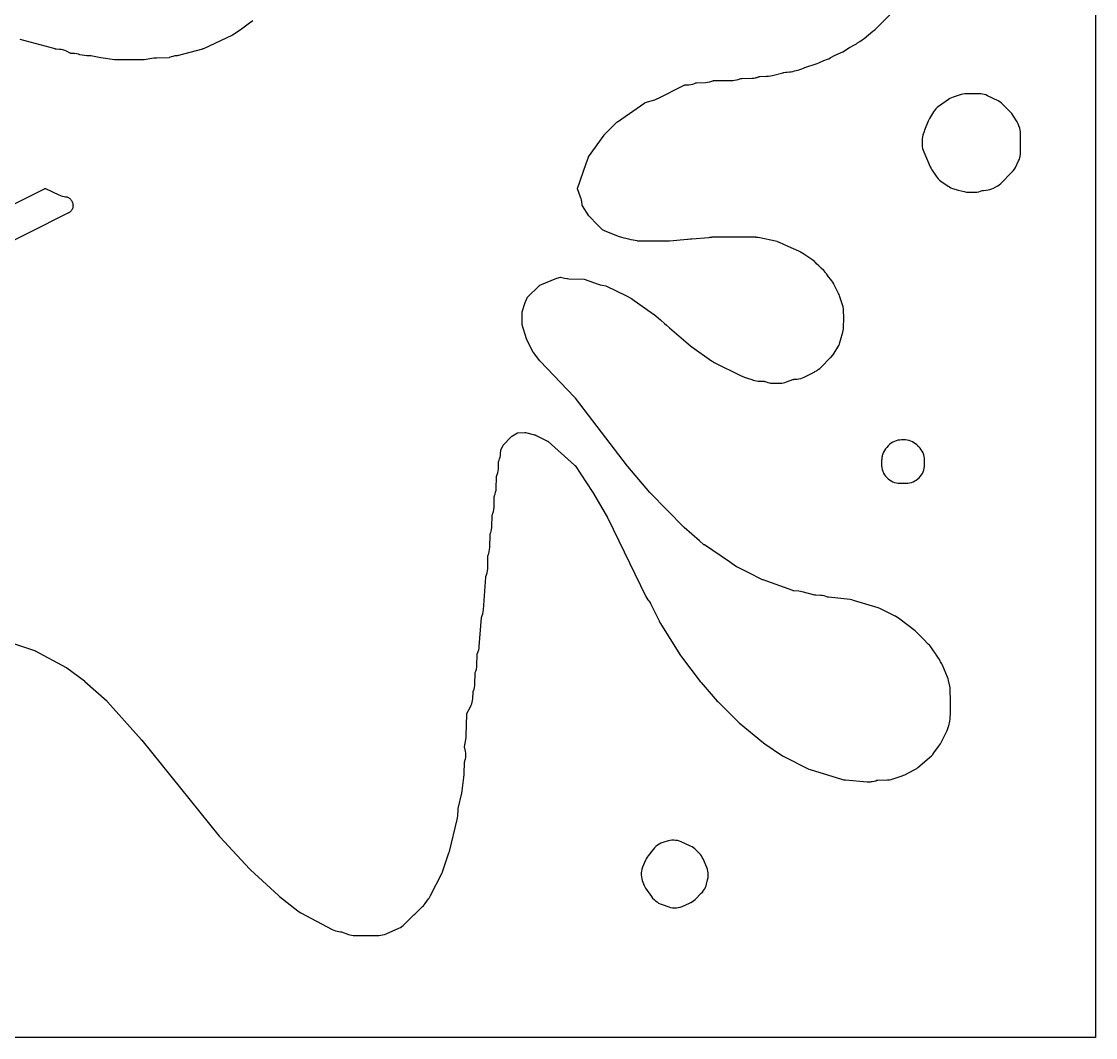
# Model space of a CAD drawing. Header units: millimetres. Extents: x 0 to 300, y 0 to 300.
# Drawn here: x 155.2 to 300, y 0 to 137 of the extents above; entities that cross this region are included whole.
import ezdxf

# ---------------------------------------------------------------- set-up
doc = ezdxf.new("R2010")
doc.units = ezdxf.units.MM
doc.layers.add('CUT', color=7, linetype='CONTINUOUS')

msp = doc.modelspace()

# ---------------------------------------------------------------- linework, layer by layer
at = {"layer": 'CUT'}
for points in [[(0.0614, 0), (0.0029, 0.0029), (0, 0.0614), (0, 299.9386), (0.0029, 299.9971), (0.0614, 300), (299.9021, 300), (299.9605, 299.9971), (299.9634, 299.9386), (299.9634, 0.0614), (299.9605, 0.0029), (299.9021, 0)], [(278.4589, 116.1181), (278.6005, 115.9241), (278.76, 115.7445), (278.9361, 115.5811), (279.1269, 115.4354), (280.0852, 114.7741), (280.2761, 114.6546), (280.477, 114.5529), (280.6862, 114.4696), (281.1899, 114.295), (281.4236, 114.2265), (282.259, 114.0254), (282.552, 113.973), (282.8492, 113.9559), (283.7144, 113.9576), (283.9669, 113.9709), (284.2168, 114.0096), (284.4615, 114.0734), (284.6985, 114.1616), (284.7407, 114.1798), (284.7566, 114.1862), (284.7903, 114.1974), (284.8251, 114.2025), (284.8424, 114.204), (285.2244, 114.227), (285.48, 114.2557), (285.7312, 114.3104), (285.9755, 114.3907), (286.2103, 114.4957), (286.5451, 114.6665), (286.7712, 114.7972), (286.9824, 114.9508), (287.1764, 115.1256), (288.6917, 116.6408), (288.8727, 116.8426), (289.0308, 117.0628), (289.1641, 117.2988), (289.599, 118.1766), (289.6915, 118.3871), (289.7642, 118.6051), (289.8166, 118.8288), (289.8483, 119.0565), (289.8589, 119.2861), (289.8593, 121.8117), (289.8459, 122.0705), (289.8058, 122.3265), (289.7394, 122.577), (289.6407, 122.884), (289.5309, 123.1658), (289.388, 123.4322), (288.8332, 124.331), (288.6646, 124.5713), (288.469, 124.7902), (287.4702, 125.7839), (287.2718, 125.9612), (287.0557, 126.1165), (286.8243, 126.248), (285.3901, 126.9645), (285.1796, 127.0578), (284.9615, 127.1313), (284.7375, 127.1845), (284.5095, 127.2168), (284.2796, 127.228), (282.6087, 127.2325), (282.3451, 127.2193), (282.0844, 127.1784), (281.8295, 127.1102), (280.7807, 126.7695), (280.55, 126.6818), (280.3291, 126.5717), (280.1201, 126.4403), (278.8091, 125.5232), (278.6042, 125.3634), (278.417, 125.1832), (278.2495, 124.9845), (278.1036, 124.7695), (277.5729, 123.893), (277.4697, 123.7048), (277.383, 123.5085), (276.9132, 122.3068), (276.8572, 122.1482), (276.7013, 121.6536), (276.6359, 121.4005), (276.5972, 121.142), (276.5858, 120.8808), (276.5902, 120.3618), (276.6051, 120.1095), (276.6454, 119.8599), (276.7107, 119.6157), (276.8004, 119.3794), (277.6887, 117.3527), (277.7817, 117.1628), (277.8904, 116.9815)], [(271.3889, 76.0862), (271.5135, 75.8704), (271.6589, 75.6682), (271.8238, 75.4814), (272.0064, 75.312), (272.205, 75.1616), (272.4176, 75.0317), (272.642, 74.9236), (272.8761, 74.8383), (273.1175, 74.7768), (273.3638, 74.7396), (273.6126, 74.7272), (274.4089, 74.7269), (274.6538, 74.7389), (274.8964, 74.7748), (275.1343, 74.8343), (275.3652, 74.9168), (275.5869, 75.0216), (275.7973, 75.1475), (275.9944, 75.2935), (276.1762, 75.4581), (276.341, 75.6396), (276.4872, 75.8365), (276.6134, 76.0467), (276.7185, 76.2683), (276.8013, 76.4992), (276.8611, 76.737), (276.8973, 76.9795), (276.9095, 77.2244), (276.9095, 77.2296), (276.9101, 77.7661), (276.9101, 77.8075), (276.8974, 78.0619), (276.8589, 78.3136), (276.7949, 78.5601), (276.7063, 78.7989), (276.5937, 79.0273), (276.4586, 79.2432), (276.3021, 79.4441), (276.1261, 79.6282), (276.0246, 79.724), (276.0088, 79.7401), (275.9985, 79.7485), (275.8555, 79.8835), (275.6736, 80.0394), (275.4776, 80.1772), (275.2693, 80.2956), (275.0506, 80.3935), (274.8236, 80.47), (274.5903, 80.5244), (274.3528, 80.5563), (274.1134, 80.5653), (273.816, 80.5621), (273.5652, 80.5469), (273.3172, 80.5065), (273.0745, 80.4415), (272.8396, 80.3525), (272.6147, 80.2403), (272.4023, 80.1061), (272.2045, 79.9512), (272.0231, 79.7773), (271.8099, 79.5512), (271.643, 79.3547), (271.4972, 79.1422), (271.374, 78.9157), (271.2748, 78.6777), (271.269, 78.6584), (271.2679, 78.6557), (271.2577, 78.6206), (271.2007, 78.4308), (271.1977, 78.4152), (271.1952, 78.4067), (271.1769, 78.3061), (271.1524, 78.1776), (271.1514, 78.1662), (271.1487, 78.1514), (271.1366, 77.9938), (271.1304, 77.9207), (271.1298, 77.9053), (271.1289, 77.8927), (271.1275, 77.835), (271.1101, 77.322), (271.1141, 77.0724), (271.143, 76.8245), (271.1965, 76.5807), (271.274, 76.3435), (271.2833, 76.3222), (271.2864, 76.3132), (271.3284, 76.22), (271.3747, 76.1151), (271.38, 76.1058)], [(239.0104, 20.7097), (239.092, 20.5081), (239.1909, 20.3145), (239.3061, 20.1301), (240.0818, 19.0021), (240.2505, 18.7837), (240.4422, 18.5852), (240.6547, 18.4091), (240.8405, 18.2716), (241.0541, 18.1298), (241.2811, 18.0107), (241.5191, 17.9155), (242.4155, 17.6091), (242.6681, 17.5374), (242.9269, 17.4925), (243.1889, 17.475), (243.4513, 17.4851), (243.7112, 17.5227), (243.9657, 17.5873), (244.212, 17.6783), (245.2111, 18.1081), (245.4187, 18.209), (245.6161, 18.3286), (245.8016, 18.4659), (245.9736, 18.6197), (246.813, 19.4429), (246.9726, 19.6148), (247.1154, 19.8009), (247.24, 19.9995), (247.2671, 20.0475), (247.3679, 20.2466), (247.4507, 20.4539), (247.5146, 20.6677), (247.6662, 21.2725), (247.7223, 21.5732), (247.7413, 21.8785), (247.7413, 21.9268), (247.7287, 22.1794), (247.6907, 22.4294), (247.6276, 22.6742), (247.5401, 22.9115), (247.0403, 24.0808), (246.9406, 24.2872), (246.8225, 24.4836), (246.6868, 24.6684), (246.5348, 24.84), (246.1161, 25.2711), (245.9447, 25.4317), (245.759, 25.5755), (245.5606, 25.7013), (245.3513, 25.8079), (244.0947, 26.3751), (243.8539, 26.4691), (243.6047, 26.5378), (243.3497, 26.5803), (243.0917, 26.5963), (243.038, 26.5969), (242.8228, 26.5898), (242.609, 26.5642), (242.3982, 26.5204), (241.897, 26.3933), (241.631, 26.3098), (241.3759, 26.1973), (241.135, 26.057), (240.9209, 25.9159), (240.7005, 25.7524), (240.4992, 25.5658), (240.3197, 25.3583), (239.6339, 24.4716), (239.5072, 24.292), (239.3968, 24.102), (239.3035, 23.9029), (238.9036, 22.9423), (238.8155, 22.6948), (238.7539, 22.4394), (238.7194, 22.179), (238.7125, 21.9164), (238.7331, 21.6546), (238.7811, 21.3963), (238.8559, 21.1445)]]:
    msp.add_lwpolyline(points, close=True, dxfattribs=at)
for points in [[(151.7526, 53.888), (156.8932, 52.1894), (156.9091, 52.1838), (156.974, 52.1559), (156.9891, 52.1482), (161.1988, 49.8939), (161.2033, 49.8914), (161.2681, 49.8502), (161.2826, 49.8398), (163.6285, 48.0612), (163.6652, 48.0323), (163.7006, 48.002), (166.665, 45.3726), (166.719, 45.3217), (166.7697, 45.2676), (171.3229, 40.1069), (171.3398, 40.0873), (171.3563, 40.0673), (181.8167, 27.1401), (181.9242, 27.0158), (185.8844, 22.7309), (186.0338, 22.5824), (189.7964, 19.1437), (189.9393, 19.0226), (192.4262, 17.0704), (192.6059, 16.9418), (192.7964, 16.8295), (197.0467, 14.5701), (197.2616, 14.4686), (197.4851, 14.388), (197.7153, 14.329), (197.95, 14.2922), (198.1733, 14.2679), (198.1962, 14.2647), (198.2911, 14.2428), (198.3132, 14.2356), (199.2257, 13.9062), (199.4339, 13.8412), (199.6469, 13.7946), (199.8632, 13.7667), (200.0811, 13.7578), (203.3239, 13.7664), (203.5838, 13.7807), (203.8409, 13.8219), (204.0922, 13.8896), (204.3351, 13.9831), (206.0444, 14.745), (206.2492, 14.8478), (206.4436, 14.9689), (206.6262, 15.1073), (206.7954, 15.2618), (208.0564, 16.5244), (208.0685, 16.5333), (208.0697, 16.5343), (208.1849, 16.6195), (208.3862, 16.8056), (208.7689, 17.2005), (209.2419, 17.6606), (209.3863, 17.8134), (209.412, 17.8458), (209.4579, 17.8949), (209.5931, 18.0676), (210.0402, 18.6937), (210.089, 18.7604), (210.1049, 18.7842), (210.1188, 18.8037), (210.1697, 18.8812), (210.2047, 18.9335), (210.208, 18.9394), (210.2257, 18.9664), (210.3196, 19.1368), (211.8516, 22.1945), (211.8982, 22.3068), (211.9225, 22.3568), (211.9351, 22.3899), (211.9425, 22.4052), (211.9815, 22.5075), (211.9873, 22.5212), (211.9893, 22.5272), (212.0074, 22.571), (212.0187, 22.6049), (212.787, 24.9114), (212.8408, 25.0964), (212.8412, 25.098), (213.9066, 29.3697), (213.9549, 29.6154), (213.9785, 29.8647), (214.0175, 30.7494), (214.0186, 30.7672), (214.0287, 30.8411), (214.0323, 30.8585), (214.5148, 32.9569), (214.5622, 33.2327), (214.7715, 35.0602), (214.7892, 35.1262), (214.8284, 35.3575), (214.8457, 35.5915), (214.8856, 37.069), (214.8867, 37.0896), (214.8903, 37.1164), (214.9, 37.1568), (214.9063, 37.1762), (214.9127, 37.1943), (214.9265, 37.2414), (214.9365, 37.2716), (214.9508, 37.324), (214.9886, 37.4525), (214.994, 37.4823), (215.007, 37.5301), (215.0494, 37.7946), (215.0633, 38.0622), (215.0484, 38.3296), (215.005, 38.594), (214.8776, 39.1738), (215.0774, 40.1926), (215.0852, 40.2449), (215.1074, 40.3669), (215.1113, 40.4208), (215.1115, 40.4224), (215.1119, 40.4292), (215.1268, 40.6376), (215.1273, 40.6679), (215.1775, 43.5769), (215.1783, 43.5954), (215.1826, 43.6338), (215.1977, 43.6694), (215.2061, 43.686), (215.6948, 44.5919), (215.792, 44.7931), (215.8709, 45.0023), (215.9307, 45.2176), (215.9711, 45.4375), (215.9917, 45.66), (216.0361, 46.5938), (216.0373, 46.611), (216.0423, 46.6469), (216.0533, 46.681), (216.0598, 46.6972), (216.0826, 46.7507), (216.1649, 46.9726), (216.2259, 47.2013), (216.2649, 47.4348), (216.2817, 47.6708), (216.3149, 49.0683), (216.316, 49.09), (216.3221, 49.1351), (216.3333, 49.1792), (216.3403, 49.1998), (216.4089, 49.3824), (216.4924, 49.6494), (216.5456, 49.9241), (216.5677, 50.203), (216.6012, 51.6438), (216.6023, 51.6653), (216.6083, 51.7098), (216.6191, 51.7534), (216.626, 51.7737), (216.7251, 52.0417), (216.7948, 52.2604), (216.8441, 52.4845), (216.8727, 52.7122), (217.1817, 56.6248), (217.1838, 56.645), (217.1915, 56.6867), (217.2035, 56.7275), (217.2108, 56.7464), (217.2656, 56.8792), (217.3544, 57.1321), (217.4157, 57.393), (217.4486, 57.659), (217.7551, 62.0518), (217.7568, 62.0699), (217.763, 62.1076), (217.7727, 62.1445), (217.7785, 62.1618), (217.8573, 62.3775), (217.9372, 62.6398), (217.9878, 62.9093), (218.0086, 63.1827), (218.0451, 64.9168), (218.0462, 64.9381), (218.052, 64.9824), (218.0626, 65.0258), (218.0694, 65.0461), (218.1448, 65.2525), (218.2247, 65.5149), (218.2753, 65.7843), (218.2961, 66.0578), (218.3329, 67.8054), (218.3336, 67.8224), (218.3375, 67.8579), (218.3474, 67.8918), (218.3532, 67.9079), (218.4118, 68.0586), (218.4814, 68.2638), (218.533, 68.4743), (218.5662, 68.6884), (218.5808, 68.9047), (218.6149, 70.3434), (218.616, 70.3651), (218.6222, 70.4102), (218.6333, 70.4543), (218.6404, 70.4749), (218.7091, 70.6581), (218.7925, 70.9247), (218.8457, 71.199), (218.8679, 71.4774), (218.9024, 72.9309), (218.9035, 72.9527), (218.9097, 72.9977), (218.9208, 73.0419), (218.9279, 73.0624), (218.9964, 73.245), (219.0799, 73.512), (219.1331, 73.7867), (219.1552, 74.0656), (219.1887, 75.5072), (219.1898, 75.5284), (219.1957, 75.5725), (219.2063, 75.6156), (219.213, 75.6357), (219.3021, 75.8794), (219.3792, 76.1308), (219.4296, 76.389), (219.4525, 76.651), (219.4867, 77.6395), (219.4878, 77.6581), (219.4929, 77.6968), (219.5052, 77.7338), (219.5124, 77.751), (219.5446, 77.8234), (219.6247, 78.0268), (219.6866, 78.2363), (219.7301, 78.4505), (219.7546, 78.6676), (219.7889, 79.1647), (219.7907, 79.184), (219.7975, 79.2239), (219.8121, 79.2617), (219.8204, 79.2792), (220.1075, 79.8474), (220.1168, 79.8647), (220.1168, 79.8648), (220.1349, 79.888), (220.1482, 79.9026), (221.139, 80.9373), (221.2233, 81.0241), (221.2366, 81.0373), (221.2612, 81.0582), (221.2894, 81.0784), (221.305, 81.0879), (221.3739, 81.128), (222.0321, 81.4988), (222.047, 81.5067), (222.0655, 81.5095), (222.0837, 81.511), (223.01, 81.5639), (223.0289, 81.5645), (223.0684, 81.5629), (223.1076, 81.5575), (223.1261, 81.5536), (224.3405, 81.264), (224.3619, 81.2582), (224.4496, 81.2264), (224.4697, 81.2171), (226.0866, 80.4121), (226.1021, 80.4039), (226.1336, 80.3846), (226.1632, 80.3624), (226.1761, 80.3513), (229.7169, 77.1688), (229.7208, 77.1652), (229.7552, 77.1289), (229.7711, 77.109), (229.7848, 77.0896), (232.1095, 73.6229), (232.1302, 73.591), (232.1498, 73.5586), (234.1596, 70.1141), (234.1824, 70.0733), (234.2036, 70.0317), (239.3363, 59.4394), (239.4562, 59.2206), (239.5972, 59.0148), (239.8974, 58.6207), (239.9085, 58.6053), (239.9505, 58.5374), (239.9593, 58.5205), (241.1134, 56.1679), (241.2393, 55.9417), (244.0133, 51.5141), (244.1367, 51.335), (246.6579, 47.9959), (246.7733, 47.8541), (248.9618, 45.3582), (249.0826, 45.2299), (251.7692, 42.57), (251.9313, 42.423), (255.1753, 39.73), (255.3818, 39.5758), (257.7461, 37.9938), (258.0188, 37.8353), (261.1346, 36.2781), (261.3196, 36.1949), (261.5107, 36.1269), (265.6926, 34.8281), (265.7018, 34.8252), (265.9638, 34.7591), (266.2315, 34.7217), (269.1794, 34.4711), (269.4065, 34.4622), (269.6334, 34.4739), (269.7704, 34.4935), (269.8405, 34.4992), (270.0977, 34.5471), (270.3484, 34.6217), (270.4935, 34.6733), (270.5123, 34.6794), (270.5524, 34.6892), (270.5927, 34.6949), (270.6062, 34.6956), (271.929, 34.7376), (272.1689, 34.7568), (272.406, 34.799), (272.6378, 34.8638), (272.6454, 34.8663), (272.6708, 34.8735), (273.9083, 35.2857), (274.0826, 35.3511), (274.2517, 35.4293), (274.2526, 35.4297), (275.5038, 36.0662), (275.6825, 36.1665), (275.8523, 36.2811), (276.0122, 36.4092), (277.8275, 37.99), (278.0165, 38.1729), (278.1852, 38.3746), (278.8122, 39.21), (278.8137, 39.212), (278.939, 39.3954), (279.0475, 39.5891), (279.9492, 41.3812), (280.0654, 41.6505), (280.1493, 41.9314), (280.1581, 41.9688), (280.1598, 41.9745), (280.167, 42.0064), (280.3148, 42.6336), (280.3621, 42.8965), (280.3656, 42.9452), (280.3686, 42.9629), (280.3853, 43.2278), (280.3889, 43.6082), (280.4075, 44.6582), (280.4077, 44.7308), (280.4034, 45.1038), (280.4075, 45.5264), (280.4071, 45.6019), (280.386, 46.6338), (280.3841, 46.8012), (280.3819, 46.8353), (280.3814, 46.8564), (280.3729, 46.9725), (280.3667, 47.0685), (280.3653, 47.0762), (280.3623, 47.1183), (280.3157, 47.3769), (280.1393, 48.1279), (280.1277, 48.1686), (280.0759, 48.356), (279.9997, 48.5604), (279.31, 50.1902), (279.2316, 50.3579), (279.141, 50.5193), (279.0633, 50.6466), (279.0167, 50.7509), (278.9165, 50.9507), (278.7989, 51.1407), (278.4412, 51.6647), (278.3804, 51.7644), (278.2598, 51.9438), (278.1369, 52.1106), (277.8647, 52.5093), (277.7408, 52.6757), (277.6034, 52.8312), (277.5625, 52.8738), (277.4164, 53.0448), (276.7743, 53.6949), (276.2461, 54.2452), (276.0978, 54.3798), (275.8832, 54.5972), (275.6249, 54.8249), (273.3852, 56.5408), (273.1909, 56.6756), (272.9848, 56.7914), (272.9677, 56.7999), (271.0613, 57.7552), (270.8711, 57.8408), (270.6744, 57.9102), (267.3412, 58.9326), (267.11, 58.9916), (266.8743, 59.0283), (263.9423, 59.3423), (263.9219, 59.345), (263.8797, 59.3541), (263.8387, 59.3676), (263.8197, 59.3756), (263.809, 59.3805), (263.5876, 59.4681), (263.3588, 59.5342), (263.1248, 59.5783), (262.8877, 59.5999), (262.2492, 59.6275), (262.2282, 59.629), (262.1408, 59.6423), (262.1203, 59.6471), (260.4264, 60.0961), (260.1847, 60.1475), (259.9391, 60.1748), (259.285, 60.215), (259.2668, 60.2165), (259.2289, 60.2224), (259.1919, 60.2318), (259.1745, 60.2376), (255.1424, 61.6757), (255.1084, 61.689), (255.0568, 61.7129), (253.1359, 62.6723), (251.6763, 63.4045), (251.6202, 63.435), (251.5777, 63.4616), (250.5983, 64.1191), (247.2229, 66.3943), (247.1746, 66.4292), (247.171, 66.4321), (246.5555, 66.97), (244.517, 68.7709), (239.9192, 73.4125), (239.886, 73.4474), (239.8542, 73.4836), (236.9182, 76.9607), (236.9004, 76.9822), (236.8831, 77.0042), (229.8399, 86.169), (229.8394, 86.1697), (229.6609, 86.3772), (225.0783, 91.1528), (225.033, 91.2027), (225.0227, 91.2154), (224.1652, 92.3324), (224.1562, 92.3446), (224.1551, 92.3462), (224.1142, 92.4114), (224.1056, 92.4277), (223.2307, 94.1685), (222.6565, 96.0514), (222.6512, 96.0706), (222.6484, 96.0848), (222.6428, 96.51), (222.65, 97.1686), (222.6516, 97.3174), (222.653, 97.4441), (222.6573, 97.834), (223.0721, 99.1001), (223.3712, 99.791), (224.9428, 101.3416), (224.956, 101.354), (224.9852, 101.3779), (225.0184, 101.396), (225.0348, 101.4035), (227.3154, 102.3865), (227.8381, 102.5201), (228.3825, 102.3746), (228.6596, 102.3171), (228.7601, 102.3079), (228.7638, 102.3074), (228.7723, 102.3068), (228.9413, 102.2913), (231.0009, 102.2198), (231.0084, 102.2194), (232.8953, 101.5396), (233.0519, 101.4928), (233.0579, 101.4909), (233.0595, 101.4905), (233.1587, 101.4608), (233.4292, 101.4114), (233.4392, 101.4101), (233.9183, 101.3496), (233.94, 101.3462), (233.9582, 101.3418), (236.7259, 99.9651), (237.4183, 99.6174), (237.4223, 99.6153), (237.4293, 99.6112), (237.4514, 99.598), (237.4649, 99.589), (240.384, 97.5316), (240.4313, 97.4965), (240.4768, 97.4591), (241.3231, 96.7303), (241.3752, 96.6854), (241.8555, 96.2717), (242.1226, 96.0416), (242.5328, 95.6884), (245.3563, 93.2564), (245.3571, 93.2558), (245.5418, 93.1112), (248.201, 91.2241), (248.3602, 91.12), (248.3775, 91.1104), (248.3936, 91.0999), (248.5601, 91.0085), (252.1966, 89.187), (252.5241, 89.0511), (252.534, 89.0478), (252.575, 89.0309), (253.6103, 88.6883), (253.7912, 88.6278), (253.8034, 88.6243), (253.8243, 88.6174), (254.0453, 88.5554), (254.271, 88.5139), (254.4997, 88.4933), (254.5022, 88.4932), (255.2792, 88.4589), (255.3001, 88.4574), (255.3435, 88.4508), (255.3859, 88.4395), (255.4057, 88.4325), (255.5424, 88.3799), (255.5535, 88.3756), (255.7682, 88.304), (255.9885, 88.2521), (256.0006, 88.2503), (256.0058, 88.2491), (256.1487, 88.2293), (256.2125, 88.2203), (256.2149, 88.2202), (256.2262, 88.2186), (256.4484, 88.2077), (257.2576, 88.2043), (257.5342, 88.2185), (257.5688, 88.2241), (257.6514, 88.2282), (257.8736, 88.2592), (258.0921, 88.31), (258.3052, 88.3802), (259.1665, 88.7076), (259.1845, 88.7139), (259.223, 88.7244), (259.2623, 88.731), (259.2813, 88.7328), (259.3606, 88.7384), (259.5445, 88.7512), (259.5812, 88.7538), (259.5973, 88.7549), (259.7257, 88.7639), (259.7284, 88.7641), (259.7288, 88.7641), (259.7292, 88.7642), (259.7299, 88.7642), (259.7421, 88.7651), (259.9824, 88.7936), (260.2189, 88.8453), (260.4492, 88.9196), (260.6713, 89.0158), (261.8625, 89.602), (262.1318, 89.7559), (262.138, 89.76), (262.3596, 89.8863), (262.4002, 89.9154), (262.4138, 89.9232), (262.6275, 90.0785), (262.669, 90.1159), (262.7943, 90.2082), (262.9904, 90.3876), (264.1868, 91.6052), (264.2416, 91.659), (264.2651, 91.6848), (264.3151, 91.7358), (264.4941, 91.9387), (264.5271, 91.9856), (264.5442, 92.0048), (264.7088, 92.2394), (265.2225, 93.0692), (265.335, 93.2711), (265.4283, 93.4825), (265.5017, 93.7017), (265.5037, 93.7086), (265.5931, 94.0231), (265.8986, 95.0978), (265.9, 95.1026), (265.9528, 95.3275), (265.9847, 95.5564), (265.9952, 95.7872), (265.9952, 95.8682), (266.0467, 96.8364), (266.0448, 97.134), (265.9944, 97.897), (265.9944, 97.9647), (265.9802, 98.2299), (265.9379, 98.492), (265.8681, 98.7482), (265.4648, 99.9687), (265.3999, 100.143), (265.3222, 100.312), (264.7001, 101.5428), (264.6798, 101.5778), (264.663, 101.6109), (264.5446, 101.819), (264.4069, 102.0148), (263.8384, 102.7457), (263.8103, 102.7867), (263.6769, 102.9642), (263.6148, 103.0331), (263.544, 103.1242), (263.3199, 103.3753), (262.9767, 103.7115), (262.7976, 103.9033), (262.6711, 104.0109), (262.3589, 104.3167), (262.2569, 104.4202), (262.192, 104.4801), (262.1803, 104.4915), (262.1558, 104.5135), (262.0814, 104.5821), (262.0667, 104.5934), (262.0147, 104.6399), (261.8365, 104.773), (260.6305, 105.5928), (260.439, 105.7244), (260.4136, 105.7403), (260.4034, 105.7472), (260.3095, 105.8053), (260.2546, 105.8396), (260.2516, 105.8411), (260.2214, 105.8599), (260.0303, 105.9565), (259.9726, 105.9827), (258.533, 106.6355), (257.344, 107.1779), (257.0891, 107.2778), (257.0786, 107.2806), (257.0559, 107.2894), (256.7973, 107.3596), (254.6819, 107.8132), (254.4502, 107.8516), (254.3652, 107.8576), (254.3525, 107.8596), (254.2862, 107.8632), (254.2159, 107.8681), (254.1766, 107.869), (254.0938, 107.8735), (253.9784, 107.8736), (252.6732, 107.904), (252.601, 107.9047), (249.1988, 107.8855), (248.8702, 107.8877), (248.75, 107.883), (248.6202, 107.8823), (248.4415, 107.8826), (248.4084, 107.8811), (248.4051, 107.8811), (248.3945, 107.8805), (248.2105, 107.8722), (248.1823, 107.8683), (248.1486, 107.8664), (248.0306, 107.8474), (247.9814, 107.8406), (247.9657, 107.8369), (247.895, 107.8255), (247.8357, 107.8096), (245.5144, 107.6101), (245.3389, 107.606), (245.0605, 107.5838), (244.9426, 107.561), (242.5191, 107.3528), (239.8179, 107.3564), (239.7372, 107.3566), (239.7351, 107.3566), (239.1908, 107.3573), (238.2616, 107.3718), (238.2566, 107.372), (238.1832, 107.3784), (238.1662, 107.3809), (237.3682, 107.5149), (237.0181, 107.6124), (236.4287, 107.7766), (236.109, 107.8656), (235.6655, 107.9891), (233.9835, 108.6591), (233.8703, 108.7042), (233.7814, 108.7517), (233.7715, 108.757), (233.7638, 108.7611), (233.7302, 108.7791), (233.6843, 108.8036), (233.5056, 108.8992), (232.8772, 109.494), (231.6513, 110.7496), (230.7807, 112.1371), (230.7699, 112.1555), (230.7505, 112.1955), (230.7404, 112.2388), (230.7372, 112.2599), (230.6828, 112.7076), (230.6579, 112.8435), (230.6493, 112.8975), (230.6443, 112.9174), (230.6283, 113.005), (230.5989, 113.0991), (230.5963, 113.1096), (230.5895, 113.1291), (230.5382, 113.2935), (230.1184, 114.3991), (230.112, 114.4174), (230.112, 114.4175), (230.1149, 114.4299), (230.1209, 114.4485), (231.3005, 117.8425), (231.5905, 118.6581), (231.5966, 118.6743), (231.609, 118.6957), (231.6192, 118.7109), (233.6945, 121.635), (233.7138, 121.6581), (233.7269, 121.6719), (235.429, 123.3753), (235.4416, 123.3873), (235.4974, 123.434), (235.5115, 123.4443), (239.1823, 125.9993), (239.1948, 126.0062), (239.2338, 126.0228), (239.253, 126.0292), (240.5331, 126.4208), (240.7318, 126.4909), (240.924, 126.5775), (240.9367, 126.5839), (244.5048, 128.3764), (244.5225, 128.3848), (244.5607, 128.3993), (244.601, 128.406), (244.6205, 128.4077), (245.1152, 128.4389), (245.3878, 128.4713), (245.6553, 128.5333), (245.9143, 128.6242), (246.0627, 128.6857), (246.0793, 128.6921), (246.1148, 128.7032), (246.1513, 128.7075), (246.1692, 128.7084), (247.3847, 128.7427), (247.667, 128.7667), (247.9448, 128.8226), (248.2145, 128.9094), (248.3697, 128.9694), (248.3858, 128.9752), (248.4204, 128.9851), (248.4558, 128.9888), (248.4731, 128.9895), (251.0553, 129.0307), (251.2983, 129.0465), (251.5386, 129.0858), (251.7739, 129.1483), (252.1519, 129.2686), (252.1697, 129.2738), (252.2077, 129.2821), (252.2463, 129.2866), (252.2648, 129.2875), (253.6456, 129.3187), (253.8829, 129.3354), (254.1174, 129.3745), (254.1287, 129.3775), (254.1333, 129.3783), (254.2125, 129.3999), (254.3472, 129.4358), (254.3548, 129.4386), (254.3668, 129.4419), (254.5195, 129.4998), (254.5702, 129.5186), (254.5786, 129.5222), (254.5931, 129.5277), (254.6165, 129.5379), (254.6334, 129.5448), (254.6694, 129.5566), (254.707, 129.5616), (254.7251, 129.5627), (255.5711, 129.5947), (255.6487, 129.5976), (255.8794, 129.6063), (256.1546, 129.632), (256.4253, 129.688), (257.7856, 130.0484), (257.8983, 130.0687), (257.9462, 130.0773), (258.217, 130.126), (258.3813, 130.1556), (258.711, 130.1731), (258.9328, 130.1949), (259.1518, 130.2363), (259.3663, 130.2971), (259.6007, 130.3749), (259.871, 130.4235), (260.1182, 130.4811), (260.3583, 130.5634), (260.5889, 130.6697), (260.7632, 130.7611), (262.4142, 131.3095), (262.6546, 131.4034), (263.3365, 131.7112), (263.8246, 131.8776), (264.0193, 131.9532), (264.2069, 132.0447), (264.871, 132.4038), (265.5953, 132.7307), (265.8743, 132.8785), (266.8037, 133.4488), (267.5559, 133.8555), (267.7285, 133.958), (267.8924, 134.074), (268.1653, 134.2842), (268.492, 134.4847), (268.7797, 134.6906), (269.9243, 135.6391), (270.0739, 135.7544), (270.2368, 135.8981), (270.3217, 135.9684), (270.498, 136.1293), (272.4967, 138.1365)], [(186.3259, 137.0414), (185.8984, 136.7265), (184.6155, 135.7816), (183.5916, 135.1295), (179.6738, 133.2999), (179.6685, 133.2974), (179.6188, 133.2767), (179.5711, 133.2594), (179.5689, 133.2586), (179.5528, 133.254), (176.133, 132.3501), (176.0678, 132.346), (175.8159, 132.3172), (175.5682, 132.263), (175.3273, 132.1841), (175.0946, 132.0945), (175.0788, 132.0888), (175.0604, 132.0835), (175.0599, 132.0835), (173.3504, 132.0422), (173.0083, 132.0103), (171.6825, 131.794), (169.9381, 131.7809), (167.9288, 131.7862), (167.7545, 131.7912), (167.6811, 131.7993), (165.8624, 132.0666), (164.9622, 132.268), (164.7305, 132.3085), (164.4961, 132.3271), (163.9774, 132.3437), (163.0184, 132.4846), (162.8476, 132.5436), (162.5832, 132.6039), (162.3138, 132.6351), (161.8262, 132.6651), (161.8067, 132.6668), (161.7717, 132.6725), (161.7667, 132.6738), (161.7262, 132.6889), (161.7075, 132.6977), (161.2037, 132.9501), (160.9776, 133.0497), (160.7428, 133.1265), (160.5016, 133.1798), (160.2563, 133.209), (159.812, 133.2397), (159.7929, 133.2415), (159.7138, 133.2549), (159.6952, 133.2594), (154.967, 134.543)], [(150.4812, 110.5449), (158.2608, 114.4281), (158.3165, 114.4525), (158.373, 114.4297), (160.2092, 113.5797), (160.4296, 113.4901), (160.6576, 113.4219), (160.891, 113.3757), (161.0651, 113.3498), (161.125, 113.3393), (161.148, 113.3348), (161.2625, 113.3061), (161.3705, 113.2676), (161.4741, 113.2188), (161.5726, 113.1602), (161.6649, 113.0922), (161.7501, 113.0157), (161.8275, 112.9312), (161.8963, 112.8396), (161.9559, 112.7417), (162.0057, 112.6385), (162.0452, 112.5309), (162.0741, 112.42), (162.0921, 112.3069), (162.099, 112.1925), (162.0947, 112.078), (162.0793, 111.9644), (162.053, 111.8529), (162.016, 111.7445), (161.9686, 111.6402), (161.9113, 111.541), (161.8446, 111.4478), (161.7692, 111.3615), (161.6857, 111.283), (161.595, 111.213), (161.495, 111.1502), (161.4745, 111.1387), (161.4208, 111.1102), (150.8466, 105.8321)]]:
    msp.add_lwpolyline(points, dxfattribs=at)

doc.saveas('drawing.dxf')
